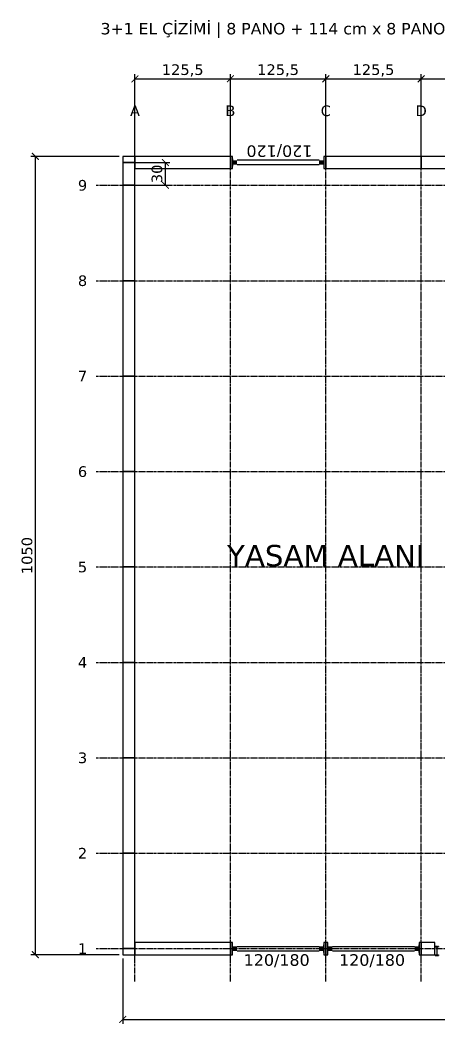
# Model space of a CAD drawing. Header units: centimetres. Extents: x -135 to 5290, y -1327 to 1388.
# Drawn here: x -135 to 416, y -91 to 1229 of the extents above; entities that cross this region are included whole.
import ezdxf
from ezdxf.enums import TextEntityAlignment as Align

# ---------------------------------------------------------------- set-up
doc = ezdxf.new("R2010")
doc.units = ezdxf.units.CM
doc.linetypes.add('CENTER', pattern=[5.08, 3.175, -0.635, 0.635, -0.635])
for name, color, linetype in [('AKS', 4, 'CENTER'), ('AKS_YAZI', 4, 'Continuous'), ('DIS_DUVAR_160', 30, 'Continuous'), ('IC_KAPILAR', 7, 'Continuous'), ('KOSE_PROFIL_160', 8, 'Continuous'), ('ODA_ADLARI', 7, 'Continuous'), ('OLCULER', 7, 'Continuous'), ('OZEL_PANEL_OLCU_CM', 3, 'Continuous'), ('PENCERE', 10, 'Continuous')]:
    doc.layers.add(name, color=color, linetype=linetype)
doc.styles.add('PORTMAN', font='DejaVuSans.ttf')
doc.styles.get("Standard").update_dxf_attribs({"font": 'DejaVuSans.ttf'})
doc.dimstyles.new('PORTMAN', dxfattribs={"dimtxt": 14, "dimasz": 9, "dimexe": 6, "dimexo": 5, "dimgap": 4, "dimtad": 1, "dimtxsty": 'PORTMAN', "dimblk": 'ARCHTICK', "dimcen": 2.5, "dimazin": 3, "dimtfac": 0.5, "dimtmove": 2, "dimatfit": 3})

# ---------------------------------------------------------------- blocks, each defined once
blk = doc.blocks.new('BOM_D09_1255p0_DIS_DOLU')
blk.add_lwpolyline([(0, 0), (16, 0), (16, 125.5), (0, 125.5)], close=True)
blk = doc.blocks.new('kaynak-pencere-120180')
at = {"layer": 'PENCERE', "color": 1}
for p, q in [((53839.9, 6703.8), (53839.9, 6713.8)), ((53845.9, 6711.8), (53953.9, 6711.8)), ((53959.9, 6703.8), (53959.9, 6713.8)), ((53845.9, 6705.8), (53953.9, 6705.8))]:
    blk.add_line(p, q, dxfattribs=at)
for points in [[(53839.9, 6705.8), (53845.9, 6705.8), (53839.9, 6711.8), (53845.9, 6711.8)], [(53959.9, 6705.8), (53953.9, 6705.8), (53959.9, 6711.8), (53953.9, 6711.8)]]:
    blk.add_solid(points, dxfattribs=at)
at = {"layer": 'PENCERE', "color": 0, "lineweight": 25}
blk.add_text('120/180', height=15.22, dxfattribs=at).set_placement((53854.7, 6686.3))
blk = doc.blocks.new('BOM_P02_PENCERE_1200x1800')
at = {"layer": 'PENCERE'}
blk.add_blockref('kaynak-pencere-120180', (0, 0), dxfattribs=at)
blk = doc.blocks.new('BOM_D10_1255p0_DIS_P02')
for points in [[(0, 122.75), (16, 122.75), (16, 125.5), (0, 125.5)], [(0, 0), (16, 0), (16, 2.75), (0, 2.75)]]:
    blk.add_lwpolyline(points, close=True)
at = {"layer": 'PENCERE', "rotation": 270}
blk.add_blockref('BOM_P02_PENCERE_1200x1800', (-6700.823, 53962.624), dxfattribs=at)
blk = doc.blocks.new('kaynak-dis-kapi')
at = {"color": 133, "linetype": 'Continuous', "lineweight": 25, "true_color": 0x6ec1dd}
for p, q in [((54288, 7079.6), (54287.4, 7078.5)), ((54287.7, 7079.3), (54287.4, 7079.3)), ((54287.4, 7078.8), (54287.7, 7079.3)), ((54288, 7079.6), (54287.7, 7079.3)), ((54287.7, 7079.3), (54288, 7079.3)), ((54287.7, 7078.5), (54288, 7079.3)), ((54288.3, 7079.6), (54288, 7079.3)), ((54288, 7079.3), (54288.5, 7078.5)), ((54288.5, 7078.5), (54288.3, 7079.6)), ((54288.3, 7079.6), (54288.5, 7079.6)), ((54288.5, 7079.6), (54288.5, 7079.3)), ((54288.5, 7079.6), (54288.8, 7078.8)), ((54289.4, 7079.3), (54288.5, 7079.3)), ((54288.5, 7078.8), (54288.5, 7078.5)), ((54288.5, 7078.8), (54288.8, 7078.8)), ((54288.8, 7078.8), (54289.1, 7079.3)), ((54288.8, 7078.5), (54288.8, 7078.8)), ((54289.7, 7079.6), (54289.1, 7078.5)), ((54289.4, 7079.3), (54289.1, 7079.3)), ((54289.4, 7079.6), (54289.4, 7079.3)), ((54289.4, 7079.3), (54289.7, 7079.3)), ((54289.4, 7078.5), (54289.7, 7079.3)), ((54290.2, 7078.5), (54289.7, 7079.6)), ((54289.7, 7079.6), (54289.7, 7079.3)), ((54289.7, 7079.6), (54290, 7079.6)), ((54289.7, 7079.3), (54290, 7078.5)), ((54290.2, 7079.6), (54290, 7079.3)), ((54290, 7079.6), (54290.2, 7078.8)), ((54290.8, 7079.3), (54290, 7079.3)), ((54290.2, 7078.8), (54290, 7078.5)), ((54290.2, 7078.8), (54290.8, 7079.3)), ((54290.2, 7078.5), (54290.2, 7078.8)), ((54290.2, 7078.8), (54290.2, 7078.8)), ((54291.1, 7079.6), (54290.5, 7078.5)), ((54290.5, 7068.6), (54290.5, 7078.5)), ((54291.1, 7079.6), (54290.8, 7079.3)), ((54290.8, 7079.3), (54290.8, 7079.3)), ((54290.8, 7079.3), (54291.1, 7079.3)), ((54290.8, 7078.5), (54291.1, 7079.3)), ((54291.7, 7078.5), (54291.1, 7079.6)), ((54291.1, 7079.6), (54291.1, 7079.3)), ((54291.1, 7079.6), (54291.4, 7079.6)), ((54291.1, 7079.3), (54291.4, 7078.5)), ((54291.4, 7079.6), (54291.9, 7078.8)), ((54291.7, 7079.6), (54291.7, 7079.3)), ((54292.5, 7079.3), (54291.7, 7079.3)), ((54291.7, 7078.8), (54291.7, 7078.5)), ((54291.7, 7078.8), (54291.9, 7078.8)), ((54291.9, 7078.8), (54292.2, 7079.3)), ((54291.9, 7078.5), (54291.9, 7078.8)), ((54292.5, 7079.3), (54292.2, 7079.3)), ((54292.5, 7079.1), (54292.2, 7078.5)), ((54292.2, 7078.5), (54292.5, 7078.8)), ((54287.4, 7068.6), (54292.5, 7068.6)), ((54287.7, 7068.6), (54287.4, 7067.8)), ((54287.4, 7068.4), (54287.7, 7068.6)), ((54287.4, 7067.8), (54287.7, 7067.8)), ((54287.4, 7067.8), (54287.4, 7067.8)), ((54287.4, 7067.8), (54287.7, 7067.8)), ((54287.7, 7067.8), (54288, 7068.6)), ((54287.7, 7067.8), (54287.7, 7068.1)), ((54288.5, 7068.1), (54287.7, 7068.1)), ((54287.7, 7067.8), (54287.7, 7067.5)), ((54287.7, 7067.8), (54287.7, 7067.5)), ((54288, 7068.6), (54288.5, 7068.1)), ((54288.5, 7068.6), (54288.8, 7068.4)), ((54288.5, 7068.4), (54288.5, 7068.1)), ((54288.5, 7068.4), (54288.8, 7068.4)), ((54288.8, 7067.8), (54288.5, 7068.1)), ((54288.8, 7067.8), (54288.5, 7067.5)), ((54288.8, 7068.1), (54289.1, 7068.6)), ((54288.8, 7067.8), (54288.8, 7068.1)), ((54288.8, 7067.8), (54289.1, 7067.8)), ((54288.8, 7067.8), (54288.8, 7067.5)), ((54288.8, 7067.8), (54289.1, 7067.8)), ((54289.1, 7067.8), (54289.7, 7068.6)), ((54289.4, 7067.8), (54289.1, 7068.1)), ((54290.2, 7068.1), (54289.1, 7068.1)), ((54289.1, 7067.8), (54289.1, 7067.5)), ((54289.4, 7067.8), (54289.4, 7067.5)), ((54289.7, 7068.6), (54290, 7068.1)), ((54290.2, 7067.8), (54290, 7068.6)), ((54290.2, 7068.4), (54290, 7068.1)), ((54290.2, 7068.1), (54290.5, 7068.6)), ((54290.2, 7068.6), (54290.2, 7068.4)), ((54290.2, 7068.4), (54290.2, 7068.4)), ((54290.2, 7067.8), (54290.2, 7068.1)), ((54290.5, 7067.8), (54290.2, 7068.1)), ((54290.2, 7067.8), (54290.2, 7067.5)), ((54290.2, 7067.8), (54290.2, 7067.5)), ((54290.8, 7068.6), (54290.5, 7067.8)), ((54290.5, 7067.5), (54290.5, 7067.8)), ((54290.5, 7067.8), (54290.8, 7067.8)), ((54290.5, 7067.8), (54290.5, 7067.5)), ((54290.5, 7067.8), (54290.8, 7067.8)), ((54290.8, 7067.8), (54291.1, 7068.6)), ((54290.8, 7067.8), (54290.8, 7068.1)), ((54291.7, 7068.1), (54290.8, 7068.1)), ((54290.8, 7067.8), (54290.8, 7067.5)), ((54290.8, 7067.8), (54290.8, 7067.5)), ((54291.1, 7068.6), (54291.7, 7068.1)), ((54291.7, 7068.6), (54291.9, 7068.4)), ((54291.7, 7068.4), (54291.7, 7068.1)), ((54291.7, 7068.4), (54291.9, 7068.4)), ((54291.7, 7067.8), (54291.7, 7068.1)), ((54291.7, 7067.8), (54291.7, 7067.5)), ((54291.9, 7068.1), (54292.2, 7068.6)), ((54291.9, 7067.8), (54291.9, 7068.1)), ((54291.9, 7067.8), (54292.5, 7067.8)), ((54291.9, 7067.8), (54292.2, 7067.8)), ((54291.9, 7067.8), (54291.9, 7067.5)), ((54291.9, 7067.8), (54292.2, 7067.8)), ((54292.5, 7067.8), (54292.2, 7068.1)), ((54292.5, 7068.1), (54292.2, 7068.1)), ((54292.2, 7067.8), (54292.5, 7068.1)), ((54292.5, 7067.8), (54292.2, 7067.5)), ((54292.2, 7067.8), (54292.2, 7067.5))]:
    blk.add_line(p, q, dxfattribs=at)
for points in [[(54287.4, 7078.5), (54287.4, 7079.6), (54292.5, 7079.6), (54292.5, 7078.5)], [(54292.5, 7068.6), (54292.5, 7067.5), (54287.4, 7067.5), (54287.4, 7068.6)], [(54287.4, 7067.5), (54287.4, 7067.8), (54288.8, 7067.8), (54290.2, 7067.8), (54291.7, 7067.8)], [(54288.8, 7067.5), (54288.8, 7067.8), (54288.3, 7068.6)], [(54289.4, 7068.6), (54288.8, 7067.8), (54288.8, 7067.5)], [(54291.9, 7067.5), (54291.9, 7067.8), (54291.4, 7068.6)], [(54292.5, 7068.6), (54291.9, 7067.8), (54291.9, 7067.5)]]:
    blk.add_lwpolyline(points, dxfattribs=at)
blk = doc.blocks.new('BOM_K03_DIS_KAPI_ACIKLIK900')
at = {"layer": 'IC_KAPILAR', "xscale": 0.9278350515463918}
blk.add_blockref('kaynak-dis-kapi', (0, 0), dxfattribs=at)
blk = doc.blocks.new('BOM_D11_1255p0_DIS_K02')
blk.add_lwpolyline([(0, 0), (17.8, 0), (17.8, 16), (0, 16)], close=True)
at = {"layer": 'IC_KAPILAR'}
blk.add_blockref('BOM_K03_DIS_KAPI_ACIKLIK900', (-50351.5, -7068.6), dxfattribs=at)
blk = doc.blocks.new('kaynak-pencere-120120')
at = {"layer": 'PENCERE', "color": 1}
for p, q in [((53387, 8192.9), (53397, 8192.9)), ((53389, 8186.9), (53389, 8078.9)), ((53395, 8186.9), (53395, 8078.9)), ((53387, 8072.9), (53397, 8072.9))]:
    blk.add_line(p, q, dxfattribs=at)
for points in [[(53389, 8192.9), (53389, 8186.9), (53395, 8192.9), (53395, 8186.9)], [(53389, 8072.9), (53389, 8078.9), (53395, 8072.9), (53395, 8078.9)]]:
    blk.add_solid(points, dxfattribs=at)
at = {"layer": 'PENCERE', "color": 0, "lineweight": 25}
blk.add_text('120/120', height=15.22, rotation=270, dxfattribs=at).set_placement((53369.5, 8178))
blk = doc.blocks.new('BOM_P01_PENCERE_1200x1200')
at = {"layer": 'PENCERE'}
blk.add_blockref('kaynak-pencere-120120', (0, 0), dxfattribs=at)
blk = doc.blocks.new('BOM_D13_1255p0_DIS_P01')
for points in [[(0, 122.75), (16, 122.75), (16, 125.5), (0, 125.5)], [(0, 0), (16, 0), (16, 2.75), (0, 2.75)]]:
    blk.add_lwpolyline(points, close=True)
at = {"layer": 'PENCERE'}
blk.add_blockref('BOM_P01_PENCERE_1200x1200', (-53384.006, -8070.111), dxfattribs=at)
blk = doc.blocks.new('BOM_D14_300p0_DIS_DOLU')
blk.add_lwpolyline([(0, 0), (16, 0), (16, 30), (0, 30)], close=True)
blk = doc.blocks.new('BOM_B06_DIS_KOSE_160x80')
blk.add_lwpolyline([(0, 0), (16, 0), (16, 8), (0, 8)], close=True)
blk = doc.blocks.new('_ARCHTICK')
at = {"color": 0, "linetype": 'BYBLOCK', "const_width": 0.15}
blk.add_lwpolyline([(-0.5, -0.5), (0.5, 0.5)], dxfattribs=at)

msp = doc.modelspace()

# ---------------------------------------------------------------- linework, layer by layer
at = {"layer": 'AKS'}
for p, q in [((16, -35), (16, 1091)), ((141.5, -35), (141.5, 1091)), ((267, -35), (267, 1091)), ((392.5, -35), (392.5, 1091)), ((-35, 1012), (1185, 1012)), ((-35, 886.5), (1185, 886.5)), ((-35, 761), (1185, 761)), ((-35, 635.5), (1185, 635.5)), ((-35, 510), (1185, 510)), ((-35, 384.5), (1185, 384.5)), ((-35, 259), (1185, 259)), ((-35, 133.5), (1185, 133.5)), ((-35, 8), (1185, 8))]:
    msp.add_line(p, q, dxfattribs=at)

# ---------------------------------------------------------------- block references
at = {"layer": 'DIS_DUVAR_160'}
for name, p, rotation in [('BOM_D13_1255p0_DIS_P01', (141.5, 1050), 270), ('BOM_D09_1255p0_DIS_DOLU', (16, 1050), 270), ('BOM_D09_1255p0_DIS_DOLU', (267, 1050), 270), ('BOM_D09_1255p0_DIS_DOLU', (392.5, 1050), 270), ('BOM_D09_1255p0_DIS_DOLU', (16, 16), 270), ('BOM_D10_1255p0_DIS_P02', (267, 0), 90), ('BOM_D10_1255p0_DIS_P02', (392.5, 0), 90)]:
    msp.add_blockref(name, p, dxfattribs=dict(at, rotation=rotation))
for name, p in [('BOM_D14_300p0_DIS_DOLU', (0, 1012)), ('BOM_D09_1255p0_DIS_DOLU', (0, 886.5)), ('BOM_D09_1255p0_DIS_DOLU', (0, 761)), ('BOM_D09_1255p0_DIS_DOLU', (0, 635.5)), ('BOM_D09_1255p0_DIS_DOLU', (0, 510)), ('BOM_D09_1255p0_DIS_DOLU', (0, 384.5)), ('BOM_D09_1255p0_DIS_DOLU', (0, 259)), ('BOM_D09_1255p0_DIS_DOLU', (0, 133.5)), ('BOM_D09_1255p0_DIS_DOLU', (0, 8)), ('BOM_D11_1255p0_DIS_K02', (392.5, 0))]:
    msp.add_blockref(name, p, dxfattribs=at)
at = {"layer": 'KOSE_PROFIL_160'}
for p in [(0, 1042), (0, 0)]:
    msp.add_blockref('BOM_B06_DIS_KOSE_160x80', p, dxfattribs=at)

# ---------------------------------------------------------------- texts
at = {"layer": 'AKS_YAZI', "style": 'PORTMAN'}
for s, p in [('A', (16, 1110)), ('B', (141.5, 1110)), ('C', (267, 1110)), ('D', (392.5, 1110)), ('9', (-53, 1012)), ('8', (-53, 886.5)), ('7', (-53, 761)), ('6', (-53, 635.5)), ('5', (-53, 510)), ('4', (-53, 384.5)), ('3', (-53, 259)), ('2', (-53, 133.5)), ('1', (-53, 8))]:
    msp.add_text(s, height=14, dxfattribs=at).set_placement(p, align=Align.MIDDLE_CENTER)
at = {"layer": 'ODA_ADLARI', "style": 'PORTMAN'}
for s, height, p in [('3+1 EL ÇİZİMİ | 8 PANO + 114 cm x 8 PANO + 30 cm | 1150 × 1050 cm | Model ve ölçüler: cm | 125,5 cm aks düzeni', 15, (575, 1218)), ('YASAM ALANI', 28, (267, 525))]:
    msp.add_text(s, height=height, dxfattribs=at).set_placement(p, align=Align.MIDDLE_CENTER)

# ---------------------------------------------------------------- dimensions: what is measured, and where the dimension line sits
at = {"layer": 'OLCULER'}
for base, p1, p2 in [((16, 1152), (16, 1050), (141.5, 1050)), ((141.5, 1152), (141.5, 1050), (267, 1050)), ((267, 1152), (267, 1050), (392.5, 1050)), ((392.5, 1152), (392.5, 1050), (518, 1050)), ((0, -85), (0, 0), (1150, 0))]:
    msp.add_linear_dim(base=base, p1=p1, p2=p2, dimstyle='PORTMAN', override={"dimtxt": 14, "dimasz": 9, "dimexe": 6, "dimexo": 5, "dimdec": 2, "dimzin": 8, "dimdsep": 44}, dxfattribs=at).render()
msp.add_linear_dim(base=(-115, 0), p1=(0, 0), p2=(0, 1050), angle=90, dimstyle='PORTMAN', override={"dimtxt": 14, "dimasz": 9, "dimexe": 6, "dimexo": 5, "dimdec": 2, "dimzin": 8, "dimdsep": 44}, dxfattribs=at).render()
at = {"layer": 'OZEL_PANEL_OLCU_CM'}
msp.add_linear_dim(base=(56, 1012), p1=(0, 1012), p2=(0, 1042), angle=90, dimstyle='PORTMAN', override={"dimtxt": 14, "dimasz": 9, "dimexe": 6, "dimexo": 5, "dimdec": 2, "dimzin": 8, "dimdsep": 44}, dxfattribs=at).render()

doc.saveas('drawing.dxf')
